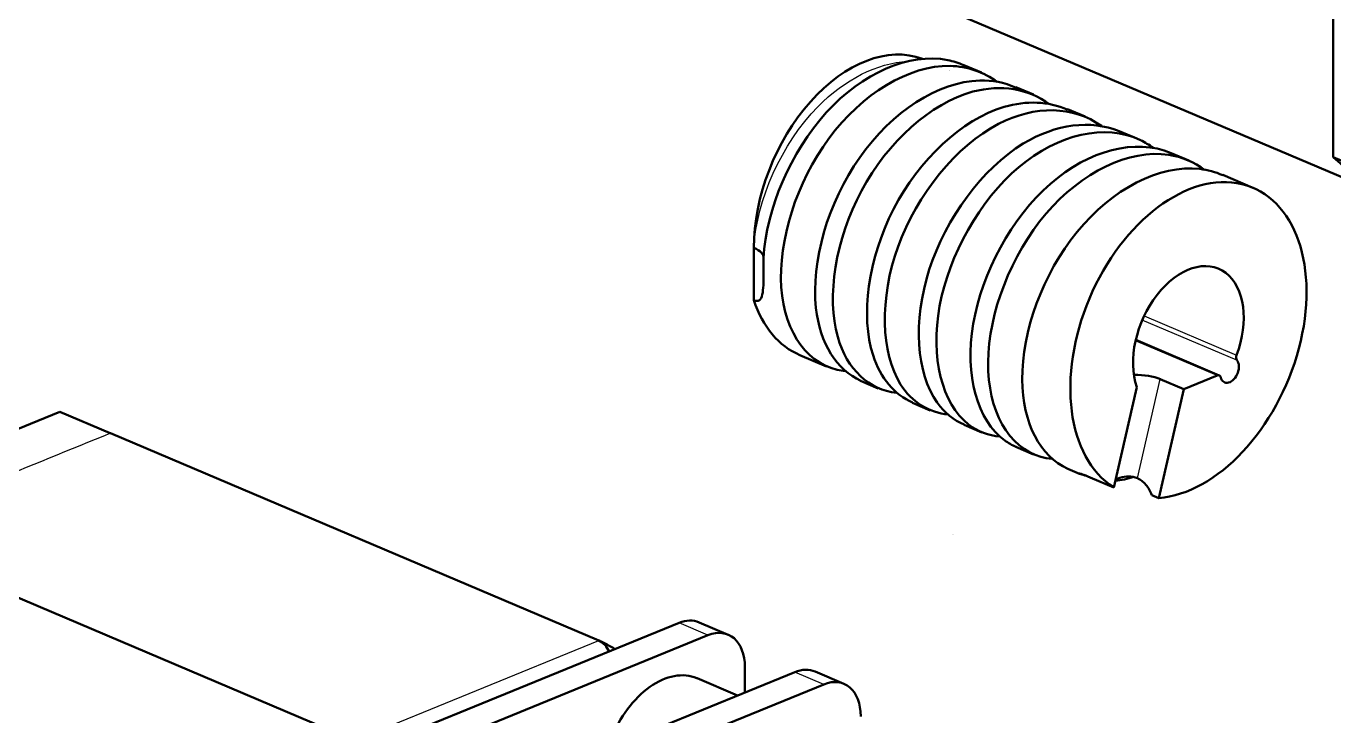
# Model space of a CAD drawing. Header units: millimetres. Extents: x 0 to 420, y 0 to 297.
# Drawn here: x 124.62 to 149.92, y 177.68 to 191.02 of the extents above; entities that cross this region are included whole.
import ezdxf

# ---------------------------------------------------------------- set-up
doc = ezdxf.new("R2010")
doc.units = ezdxf.units.MM
doc.header["$LTSCALE"] = 0.75
doc.layers.add('Visible', color=7, linetype='Continuous', lineweight=50)
doc.layers.add('Visible Narrow', color=7, linetype='Continuous', lineweight=25)

msp = doc.modelspace()

# ---------------------------------------------------------------- linework, layer by layer
at = {"layer": 'Visible', "extrusion": (-4.13746e-17, 0.909404, 0.415914)}
for p, q in [((149.908, 210.221), (149.908, 188.486)), ((141.637, 191.679), (150.622, 187.868)), ((142.764, 190.264), (143.106, 190.118)), ((143.766, 189.839), (144.108, 189.693)), ((144.767, 189.414), (145.11, 189.268)), ((145.769, 188.989), (146.112, 188.843)), ((146.771, 188.564), (147.113, 188.419)), ((153.409, 187.002), (149.908, 188.486)), ((149.908, 188.486), (150.622, 187.868)), ((147.773, 188.139), (148.357, 187.891)), ((138.699, 186.729), (138.699, 185.717)), ((146.089, 184.95), (147.706, 184.265)), ((139.592, 184.657), (140.106, 184.439)), ((147.02, 184), (147.666, 184.264)), ((140.765, 184.159), (141.108, 184.014)), ((146.111, 184.04), (145.663, 182.101)), ((146.533, 181.894), (147.02, 184)), ((147.02, 184), (146.564, 184.193)), ((141.767, 183.734), (142.11, 183.589)), ((120.532, 181.63), (125.268, 183.562)), ((125.268, 183.562), (126.247, 183.146)), ((142.769, 183.309), (143.111, 183.164)), ((126.248, 183.147), (135.7, 179.138)), ((143.771, 182.884), (144.113, 182.739)), ((144.773, 182.459), (145, 182.363)), ((145.663, 182.101), (145.208, 182.294)), ((146.398, 181.951), (146.533, 181.894)), ((121.512, 181.215), (130.964, 177.206)), ((137.252, 179.48), (130.112, 176.568)), ((137.643, 179.491), (138.203, 179.253)), ((137.812, 179.242), (130.672, 176.33)), ((139.493, 178.529), (135.565, 176.928)), ((137.6, 178.411), (138.385, 178.078)), ((138.526, 178.135), (138.526, 178.624)), ((139.883, 178.54), (140.443, 178.303)), ((140.053, 178.292), (136.126, 176.69))]:
    msp.add_line(p, q, dxfattribs=at)
at = {"layer": 'Visible'}
msp.add_arc((134.571, 176.546), 2.827, 59.2456, 66.393, dxfattribs=at)
for centre, major_axis, ratio, start_param, end_param in [((140.841, 187.603), (1.171, 2.762), 0.649323, 0.028942, 2.149437), ((138.232, 186.539), (0.655, 0), 0.415914, -0.023342, 0.775588), ((147.108, 184.945), (0.586, 1.381), 0.649323, -1.504952, 2.523728), ((140.841, 187.603), (1.25, 2.946), 0.649323, 2.504858, 3.141593), ((147.906, 184.361), (0.098, 0.23), 0.649323, 2.439189, 5.952564), ((148.103, 184.637), (0.039, 0.0921), 0.649323, 1.636641, 2.810971), ((146.058, 183.986), (0.693, 0.017), 0.414765, 0.740089, 1.566305), ((147.666, 184.173), (0.039, 0.0921), 0.649323, -0.702404, 0.578641), ((137.252, 178.57), (0.39, 0.921), 0.649332, 0, 0.578647), ((137.812, 178.333), (0.39, 0.921), 0.649332, -0.992149, 0.578647), ((136.955, 176.892), (0.644, 1.519), 0.649332, 0, 1.618506), ((139.493, 177.62), (0.39, 0.921), 0.649332, 0, 0.578647), ((140.053, 177.382), (0.39, 0.921), 0.649332, -0.992149, 0.578647)]:
    msp.add_ellipse(centre, major_axis=major_axis, ratio=ratio, start_param=start_param, end_param=end_param, dxfattribs=at)
at = {"layer": 'Visible', "extrusion": (4.61367e-16, 2.7251e-16, -1)}
for centre, major_axis, ratio, start_param, end_param in [((372.873, 619.401), (354.513, 354.513), 0.764699, 2.766073, 2.766075), ((372.873, 610.307), (354.456, 354.456), 0.764035, 2.765776, 2.765778)]:
    msp.add_ellipse(centre, major_axis=major_axis, ratio=ratio, start_param=start_param, end_param=end_param, dxfattribs=at)
at = {"layer": 'Visible', "extrusion": (4.71196e-16, 1.59677e-16, -1)}
msp.add_ellipse((147.108, 184.945), major_axis=(1.25, 2.946), ratio=0.649323, start_param=3.247506, end_param=9.100369, dxfattribs=at)
at = {"layer": 'Visible'}
for points, knots in [([(138.887, 186.531), (138.94, 187.481), (139.405, 188.583), (140.101, 189.346), (140.798, 190.109), (141.705, 190.508), (142.451, 190.36), (142.559, 190.338), (142.663, 190.305), (142.763, 190.262)], [0, 0, 0, 0, 1.002407, 1.002407, 1.002407, 2.00437, 2.00437, 2.00437, 2.149437, 2.149437, 2.149437, 2.149437]), ([(143.416, 189.934), (143.148, 190.129), (142.835, 190.24), (142.495, 190.247), (141.701, 190.263), (140.792, 189.71), (140.153, 188.847), (139.52, 187.993), (139.169, 186.865), (139.231, 185.969), (139.293, 185.065), (139.772, 184.429), (140.43, 184.355), (140.439, 184.354), (140.449, 184.353), (140.458, 184.352)], [-8.592433, -8.592433, -8.592433, -8.592433, -8.157543, -8.157543, -8.157543, -7.139307, -7.139307, -7.139307, -6.132149, -6.132149, -6.132149, -5.116085, -5.116085, -5.116085, -5.10166, -5.10166, -5.10166, -5.10166]), ([(140.768, 184.163), (140.306, 184.366), (139.976, 184.88), (139.901, 185.573), (139.805, 186.457), (140.127, 187.6), (140.749, 188.48), (141.369, 189.359), (142.269, 189.945), (143.069, 189.966), (143.314, 189.973), (143.548, 189.926), (143.763, 189.833)], [5.29103, 5.29103, 5.29103, 5.29103, 6.088058, 6.088058, 6.088058, 7.105191, 7.105191, 7.105191, 8.120782, 8.120782, 8.120782, 8.432622, 8.432622, 8.432622, 8.432622]), ([(144.419, 189.51), (144.006, 189.804), (143.481, 189.897), (142.938, 189.75), (142.122, 189.531), (141.289, 188.778), (140.781, 187.833), (140.273, 186.889), (140.104, 185.783), (140.323, 185.009), (140.501, 184.378), (140.932, 183.984), (141.461, 183.93)], [-14.875619, -14.875619, -14.875619, -14.875619, -14.207703, -14.207703, -14.207703, -13.203734, -13.203734, -13.203734, -12.201638, -12.201638, -12.201638, -11.384846, -11.384846, -11.384846, -11.384846]), ([(141.771, 183.741), (141.424, 183.891), (141.149, 184.207), (141.005, 184.654), (140.761, 185.412), (140.907, 186.52), (141.402, 187.479), (141.896, 188.436), (142.723, 189.212), (143.543, 189.455), (143.975, 189.583), (144.398, 189.561), (144.764, 189.406)], [11.574215, 11.574215, 11.574215, 11.574215, 12.168904, 12.168904, 12.168904, 13.177662, 13.177662, 13.177662, 14.185224, 14.185224, 14.185224, 14.715808, 14.715808, 14.715808, 14.715808]), ([(145.423, 189.089), (144.881, 189.474), (144.141, 189.492), (143.433, 189.126), (142.61, 188.7), (141.858, 187.767), (141.491, 186.757), (141.126, 185.75), (141.154, 184.701), (141.539, 184.091), (141.758, 183.744), (142.088, 183.545), (142.464, 183.51)], [-21.158804, -21.158804, -21.158804, -21.158804, -20.283099, -20.283099, -20.283099, -19.263247, -19.263247, -19.263247, -18.246626, -18.246626, -18.246626, -17.668031, -17.668031, -17.668031, -17.668031]), ([(142.771, 183.316), (142.568, 183.4), (142.389, 183.541), (142.248, 183.738), (141.843, 184.305), (141.773, 185.312), (142.094, 186.309), (142.414, 187.305), (143.114, 188.259), (143.913, 188.745), (144.544, 189.129), (145.221, 189.209), (145.768, 188.984)], [17.8574, 17.8574, 17.8574, 17.8574, 18.204602, 18.204602, 18.204602, 19.206997, 19.206997, 19.206997, 20.208517, 20.208517, 20.208517, 20.998993, 20.998993, 20.998993, 20.998993]), ([(146.424, 188.665), (146.347, 188.722), (146.266, 188.771), (146.181, 188.812), (145.499, 189.141), (144.589, 188.933), (143.828, 188.291), (143.067, 187.65), (142.477, 186.596), (142.294, 185.604), (142.112, 184.613), (142.339, 183.716), (142.853, 183.316), (143.03, 183.178), (143.239, 183.101), (143.465, 183.083)], [-27.441989, -27.441989, -27.441989, -27.441989, -27.315955, -27.315955, -27.315955, -26.308591, -26.308591, -26.308591, -25.302359, -25.302359, -25.302359, -24.297205, -24.297205, -24.297205, -23.951216, -23.951216, -23.951216, -23.951216]), ([(143.772, 182.886), (143.695, 182.917), (143.622, 182.958), (143.553, 183.007), (143.024, 183.384), (142.776, 184.268), (142.943, 185.259), (143.109, 186.248), (143.684, 187.31), (144.438, 187.969), (145.184, 188.62), (146.084, 188.855), (146.771, 188.564)], [24.140586, 24.140586, 24.140586, 24.140586, 24.27155, 24.27155, 24.27155, 25.280319, 25.280319, 25.280319, 26.286748, 26.286748, 26.286748, 27.282178, 27.282178, 27.282178, 27.282178]), ([(147.424, 188.235), (147.217, 188.388), (146.981, 188.489), (146.726, 188.528), (145.96, 188.644), (145.041, 188.195), (144.355, 187.393), (143.671, 186.591), (143.24, 185.463), (143.231, 184.523), (143.222, 183.583), (143.632, 182.862), (144.255, 182.69), (144.323, 182.671), (144.393, 182.659), (144.466, 182.653)], [-33.725174, -33.725174, -33.725174, -33.725174, -33.387037, -33.387037, -33.387037, -32.371702, -32.371702, -32.371702, -31.35784, -31.35784, -31.35784, -30.345392, -30.345392, -30.345392, -30.234402, -30.234402, -30.234402, -30.234402]), ([(144.774, 182.46), (144.243, 182.691), (143.897, 183.345), (143.891, 184.184), (143.884, 185.108), (144.289, 186.226), (144.954, 187.039), (145.629, 187.865), (146.55, 188.346), (147.328, 188.256), (147.483, 188.238), (147.631, 188.197), (147.771, 188.136)], [30.423771, 30.423771, 30.423771, 30.423771, 31.336783, 31.336783, 31.336783, 32.341081, 32.341081, 32.341081, 33.361479, 33.361479, 33.361479, 33.565364, 33.565364, 33.565364, 33.565364]), ([(138.699, 185.717), (138.726, 185.705), (138.751, 185.701), (138.792, 185.708), (138.808, 185.718), (138.849, 185.763), (138.862, 185.811), (138.879, 185.923), (138.883, 185.989), (138.889, 186.203), (138.887, 186.369), (138.887, 186.531)], [-0.129588, -0.129588, -0.129588, -0.129588, -0.1182016, -0.1182016, -0.1068152, -0.1068152, -0.0801114, -0.0801114, -0.0534076, -0.0534076, 0, 0, 0, 0]), ([(145.208, 182.294), (145.148, 182.32), (145.094, 182.34), (145.019, 182.365), (144.998, 182.369), (144.987, 182.369), (144.997, 182.363), (145.05, 182.346), (145.087, 182.336), (145.134, 182.325)], [0, 0, 0, 0, 0.0257372, 0.0257372, 0.0514743, 0.0514743, 0.0774455, 0.0774455, 0.100174, 0.100174, 0.100174, 0.100174]), ([(145.699, 182.257), (145.755, 182.278), (145.812, 182.294), (145.926, 182.312), (145.983, 182.313), (146.066, 182.299), (146.096, 182.29), (146.122, 182.278)], [-0.11628719, -0.11628719, -0.11628719, -0.11628719, -0.09603701, -0.09603701, -0.07501874, -0.07501874, -0.06208858, -0.06208858, -0.06208858, -0.06208858]), ([(146.122, 182.278), (146.181, 182.251), (146.236, 182.208), (146.331, 182.096), (146.37, 182.028), (146.398, 181.951)], [-0.05138893, -0.05138893, -0.05138893, -0.05138893, -0.0257551, -0.0257551, 0, 0, 0, 0]), ([(135.899, 178.928), (135.878, 178.974), (135.851, 179.015), (135.785, 179.089), (135.744, 179.119), (135.7, 179.138)], [-0.11542024, -0.11542024, -0.11542024, -0.11542024, -0.09910887, -0.09910887, -0.08032814, -0.08032814, -0.08032814, -0.08032814])]:
    msp.add_open_spline(points, degree=3, knots=knots, dxfattribs=at)
msp.add_open_spline([(145.692, 182.227), (145.809, 182.237), (145.93, 182.263), (146.052, 182.304)], degree=3, dxfattribs=at)
at = {"layer": 'Visible Narrow', "extrusion": (-4.13746e-17, 0.909404, 0.415914)}
for p, q in [((148.047, 184.558), (146.215, 185.335)), ((146.251, 185.415), (148.041, 184.656)), ((147.666, 184.264), (146.085, 184.934)), ((146.122, 182.278), (146.564, 184.193)), ((137.812, 179.242), (137.252, 179.48)), ((130.964, 177.206), (135.7, 179.138)), ((140.053, 178.292), (139.493, 178.529))]:
    msp.add_line(p, q, dxfattribs=at)
at = {"layer": 'Visible Narrow'}
msp.add_open_spline([(138.699, 186.729), (138.755, 187.658), (139.234, 188.741), (139.937, 189.458), (140.46, 189.99), (141.092, 190.306), (141.671, 190.335)], degree=3, knots=[0, 0, 0, 0, 1.047198, 1.047198, 1.047198, 1.824781, 1.824781, 1.824781, 1.824781], dxfattribs=at)
msp.add_open_spline([(126.249, 183.147), (124.67, 182.503), (123.091, 181.859), (121.512, 181.215)], degree=3, dxfattribs=at)

doc.saveas('drawing.dxf')
